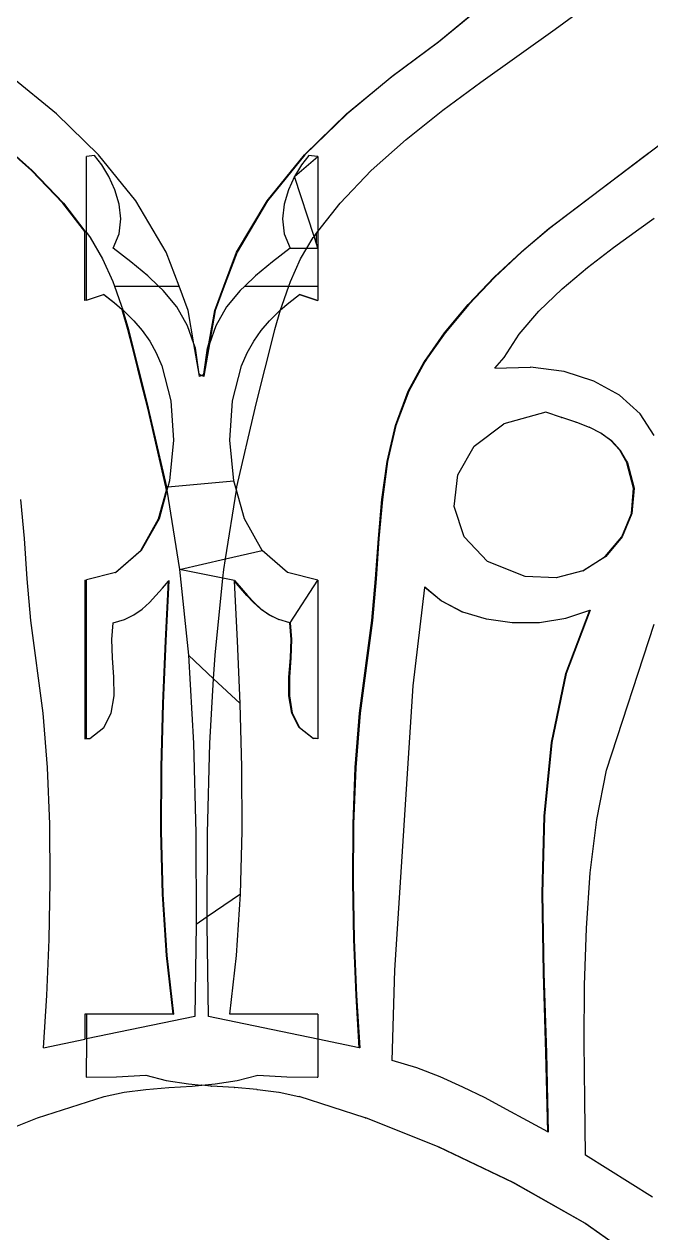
# Model space of a CAD drawing. Header units: inches. Extents: x 1397 to 20304, y -27267 to -746.
# Drawn here: x 3022.9 to 3029.33, y -9108.05 to -9095.63 of the extents above; entities that cross this region are included whole.
import ezdxf

# ---------------------------------------------------------------- set-up
doc = ezdxf.new("R2010")
doc.units = ezdxf.units.IN
doc.header["$LTSCALE"] = 17
doc.header["$MEASUREMENT"] = 0
doc.layers.add('OUTLINE', color=1, linetype='Continuous', lineweight=25)

# ---------------------------------------------------------------- blocks, each defined once
blk = doc.blocks.new('kk')
for p, q in [((-1722.407, -2503.748), (-1720.997, -2502.581)), ((-1720.993, -2502.581), (-1722.402, -2503.748)), ((-1721.208, -2503.619), (-1720.498, -2503.096)), ((-1721.97, -2504.163), (-1721.208, -2503.619)), ((-1722.884, -2504.105), (-1722.407, -2503.748)), ((-1722.402, -2503.748), (-1722.88, -2504.105)), ((-1722.407, -2503.748), (-1722.402, -2503.748)), ((-1726.329, -2504.489), (-1726.795, -2504.105)), ((-1723.35, -2504.489), (-1722.884, -2504.105)), ((-1722.88, -2504.105), (-1723.345, -2504.489)), ((-1722.884, -2504.105), (-1722.88, -2504.105)), ((-1722.36, -2504.451), (-1721.97, -2504.163)), ((-1725.896, -2504.911), (-1726.329, -2504.489)), ((-1723.783, -2504.911), (-1723.35, -2504.489)), ((-1723.345, -2504.489), (-1723.778, -2504.911)), ((-1723.35, -2504.489), (-1723.345, -2504.489)), ((-1722.739, -2504.753), (-1722.36, -2504.451)), ((-1719.595, -2504.392), (-1720.293, -2504.928)), ((-1726.583, -2505.07), (-1726.94, -2504.753)), ((-1726.935, -2504.753), (-1726.578, -2505.07)), ((-1723.096, -2505.07), (-1722.739, -2504.753)), ((-1720.297, -2504.928), (-1720.193, -2504.848)), ((-1725.937, -2504.916), (-1726.021, -2504.925)), ((-1726.021, -2505.709), (-1726.021, -2504.925)), ((-1725.863, -2505.013), (-1725.937, -2504.916)), ((-1725.513, -2505.381), (-1725.896, -2504.911)), ((-1724.166, -2505.381), (-1723.783, -2504.911)), ((-1723.778, -2504.911), (-1724.161, -2505.381)), ((-1723.884, -2505.132), (-1723.644, -2504.925)), ((-1723.737, -2504.916), (-1723.811, -2505.013)), ((-1723.783, -2504.911), (-1723.778, -2504.911)), ((-1723.653, -2504.925), (-1723.737, -2504.916)), ((-1723.644, -2504.925), (-1723.653, -2504.925)), ((-1723.644, -2504.925), (-1723.644, -2505.697)), ((-1720.997, -2505.456), (-1720.297, -2504.928)), ((-1720.293, -2504.928), (-1720.993, -2505.456)), ((-1720.297, -2504.928), (-1720.293, -2504.928)), ((-1726.262, -2505.405), (-1726.583, -2505.07)), ((-1726.578, -2505.07), (-1726.583, -2505.07)), ((-1726.578, -2505.07), (-1726.257, -2505.405)), ((-1725.791, -2505.132), (-1725.863, -2505.013)), ((-1723.811, -2505.013), (-1723.884, -2505.132)), ((-1723.417, -2505.405), (-1723.096, -2505.07)), ((-1725.728, -2505.268), (-1725.791, -2505.132)), ((-1723.884, -2505.132), (-1723.946, -2505.268)), ((-1723.683, -2505.748), (-1723.884, -2505.132)), ((-1725.684, -2505.415), (-1725.728, -2505.268)), ((-1723.946, -2505.268), (-1723.99, -2505.415)), ((-1726.035, -2505.697), (-1726.262, -2505.405)), ((-1726.257, -2505.405), (-1726.262, -2505.405)), ((-1726.257, -2505.405), (-1726.035, -2505.692)), ((-1725.667, -2505.568), (-1725.684, -2505.415)), ((-1725.2, -2505.909), (-1725.513, -2505.381)), ((-1724.479, -2505.909), (-1724.166, -2505.381)), ((-1724.161, -2505.381), (-1724.474, -2505.909)), ((-1724.166, -2505.381), (-1724.161, -2505.381)), ((-1723.99, -2505.415), (-1724.007, -2505.568)), ((-1723.644, -2505.697), (-1723.417, -2505.405)), ((-1721.272, -2505.667), (-1720.997, -2505.456)), ((-1720.993, -2505.456), (-1721.267, -2505.667)), ((-1720.997, -2505.456), (-1720.993, -2505.456)), ((-1725.685, -2505.72), (-1725.667, -2505.568)), ((-1724.007, -2505.568), (-1723.99, -2505.72)), ((-1720.35, -2505.672), (-1720.193, -2505.56)), ((-1726.035, -2505.692), (-1726.035, -2505.697)), ((-1726.035, -2505.692), (-1726.021, -2505.709)), ((-1726.035, -2506.407), (-1726.035, -2505.697)), ((-1726.021, -2505.709), (-1725.982, -2505.759)), ((-1726.021, -2506.404), (-1726.021, -2505.709)), ((-1725.746, -2505.867), (-1725.685, -2505.72)), ((-1723.99, -2505.72), (-1723.928, -2505.867)), ((-1723.692, -2505.759), (-1723.683, -2505.748)), ((-1723.683, -2505.748), (-1723.658, -2505.715)), ((-1723.658, -2505.825), (-1723.683, -2505.748)), ((-1723.658, -2505.715), (-1723.644, -2505.697)), ((-1723.658, -2505.825), (-1723.658, -2505.715)), ((-1723.644, -2505.697), (-1723.644, -2505.867)), ((-1721.554, -2505.906), (-1721.272, -2505.667)), ((-1721.267, -2505.667), (-1721.549, -2505.906)), ((-1721.272, -2505.667), (-1721.267, -2505.667)), ((-1720.61, -2505.863), (-1720.35, -2505.672)), ((-1725.982, -2505.759), (-1725.854, -2505.977)), ((-1725.565, -2506.009), (-1725.746, -2505.867)), ((-1723.928, -2505.867), (-1724.11, -2506.009)), ((-1723.928, -2505.867), (-1723.756, -2505.867)), ((-1723.821, -2505.977), (-1723.756, -2505.867)), ((-1723.756, -2505.867), (-1723.692, -2505.759)), ((-1723.756, -2505.867), (-1723.644, -2505.867)), ((-1723.644, -2505.867), (-1723.658, -2505.825)), ((-1723.644, -2505.867), (-1723.644, -2506.258)), ((-1720.877, -2506.068), (-1720.61, -2505.863)), ((-1725.854, -2505.977), (-1725.749, -2506.209)), ((-1725.069, -2506.258), (-1725.2, -2505.909)), ((-1724.61, -2506.258), (-1724.479, -2505.909)), ((-1724.474, -2505.909), (-1724.605, -2506.258)), ((-1724.479, -2505.909), (-1724.474, -2505.909)), ((-1723.925, -2506.209), (-1723.821, -2505.977)), ((-1721.834, -2506.167), (-1721.554, -2505.906)), ((-1721.549, -2505.906), (-1721.829, -2506.167)), ((-1721.554, -2505.906), (-1721.549, -2505.906)), ((-1725.391, -2506.152), (-1725.565, -2506.009)), ((-1724.11, -2506.009), (-1724.283, -2506.152)), ((-1721.137, -2506.286), (-1720.877, -2506.068)), ((-1725.749, -2506.209), (-1725.731, -2506.258)), ((-1725.279, -2506.258), (-1725.391, -2506.152)), ((-1724.283, -2506.152), (-1724.395, -2506.258)), ((-1723.943, -2506.258), (-1723.925, -2506.209)), ((-1721.834, -2506.167), (-1722.101, -2506.446)), ((-1721.829, -2506.167), (-1722.096, -2506.446)), ((-1721.834, -2506.167), (-1721.829, -2506.167)), ((-1726.021, -2506.404), (-1725.845, -2506.344)), ((-1725.845, -2506.344), (-1725.842, -2506.343)), ((-1725.736, -2506.43), (-1725.845, -2506.344)), ((-1725.842, -2506.343), (-1725.731, -2506.43)), ((-1725.731, -2506.258), (-1725.663, -2506.452)), ((-1725.731, -2506.258), (-1725.279, -2506.258)), ((-1725.279, -2506.258), (-1725.069, -2506.258)), ((-1725.232, -2506.303), (-1725.279, -2506.258)), ((-1725.093, -2506.471), (-1725.232, -2506.303)), ((-1724.976, -2506.508), (-1725.069, -2506.258)), ((-1724.703, -2506.508), (-1724.61, -2506.258)), ((-1724.605, -2506.258), (-1724.698, -2506.508)), ((-1724.605, -2506.258), (-1724.61, -2506.258)), ((-1724.442, -2506.303), (-1724.581, -2506.471)), ((-1724.395, -2506.258), (-1724.442, -2506.303)), ((-1724.395, -2506.258), (-1723.943, -2506.258)), ((-1724.012, -2506.452), (-1723.943, -2506.258)), ((-1723.943, -2506.258), (-1723.644, -2506.258)), ((-1723.943, -2506.43), (-1723.834, -2506.344)), ((-1723.834, -2506.344), (-1723.832, -2506.343)), ((-1723.658, -2506.404), (-1723.834, -2506.344)), ((-1723.832, -2506.343), (-1723.658, -2506.404)), ((-1723.644, -2506.258), (-1723.644, -2506.407)), ((-1721.375, -2506.514), (-1721.137, -2506.286)), ((-1726.021, -2506.404), (-1726.035, -2506.407)), ((-1725.736, -2506.43), (-1725.731, -2506.43)), ((-1725.652, -2506.503), (-1725.736, -2506.43)), ((-1725.731, -2506.43), (-1725.654, -2506.498)), ((-1725.663, -2506.452), (-1725.648, -2506.503)), ((-1724.981, -2506.666), (-1725.093, -2506.471)), ((-1724.581, -2506.471), (-1724.693, -2506.666)), ((-1724.027, -2506.503), (-1723.943, -2506.43)), ((-1724.027, -2506.503), (-1724.012, -2506.452)), ((-1723.658, -2506.404), (-1723.658, -2506.403)), ((-1723.658, -2506.404), (-1723.644, -2506.407)), ((-1722.344, -2506.737), (-1722.101, -2506.446)), ((-1722.096, -2506.446), (-1722.339, -2506.737)), ((-1722.101, -2506.446), (-1722.096, -2506.446)), ((-1725.652, -2506.503), (-1725.654, -2506.498)), ((-1725.654, -2506.498), (-1725.648, -2506.503)), ((-1725.594, -2506.705), (-1725.652, -2506.503)), ((-1725.646, -2506.509), (-1725.652, -2506.503)), ((-1725.648, -2506.503), (-1725.646, -2506.509)), ((-1725.648, -2506.503), (-1725.629, -2506.519)), ((-1725.646, -2506.509), (-1725.589, -2506.705)), ((-1725.629, -2506.519), (-1725.534, -2506.613)), ((-1725.534, -2506.613), (-1725.448, -2506.713)), ((-1724.917, -2506.851), (-1724.976, -2506.508)), ((-1724.762, -2506.851), (-1724.703, -2506.508)), ((-1724.698, -2506.508), (-1724.753, -2506.825)), ((-1724.703, -2506.508), (-1724.698, -2506.508)), ((-1724.226, -2506.713), (-1724.14, -2506.613)), ((-1724.14, -2506.613), (-1724.045, -2506.519)), ((-1724.085, -2506.705), (-1724.027, -2506.503)), ((-1724.045, -2506.519), (-1724.027, -2506.503)), ((-1721.578, -2506.75), (-1721.375, -2506.514)), ((-1725.527, -2506.966), (-1725.594, -2506.705)), ((-1725.589, -2506.705), (-1725.594, -2506.705)), ((-1725.589, -2506.705), (-1725.522, -2506.966)), ((-1725.448, -2506.713), (-1725.371, -2506.822)), ((-1724.917, -2506.851), (-1724.981, -2506.666)), ((-1724.693, -2506.666), (-1724.757, -2506.851)), ((-1724.303, -2506.822), (-1724.226, -2506.713)), ((-1724.152, -2506.966), (-1724.085, -2506.705)), ((-1722.524, -2506.995), (-1722.344, -2506.737)), ((-1722.339, -2506.737), (-1722.521, -2506.997)), ((-1722.344, -2506.737), (-1722.339, -2506.737)), ((-1725.371, -2506.822), (-1725.303, -2506.943)), ((-1724.902, -2506.894), (-1724.917, -2506.851)), ((-1724.862, -2507.164), (-1724.917, -2506.851)), ((-1724.757, -2506.851), (-1724.812, -2507.164)), ((-1724.777, -2506.894), (-1724.762, -2506.851)), ((-1724.766, -2506.878), (-1724.762, -2506.851)), ((-1724.757, -2506.851), (-1724.766, -2506.878)), ((-1724.762, -2506.851), (-1724.753, -2506.825)), ((-1724.753, -2506.825), (-1724.757, -2506.851)), ((-1724.371, -2506.943), (-1724.303, -2506.822)), ((-1721.733, -2506.992), (-1721.578, -2506.75)), ((-1725.461, -2507.236), (-1725.527, -2506.966)), ((-1725.522, -2506.966), (-1725.527, -2506.966)), ((-1725.522, -2506.966), (-1725.456, -2507.236)), ((-1725.303, -2506.943), (-1725.245, -2507.078)), ((-1724.862, -2507.164), (-1724.902, -2506.894)), ((-1724.816, -2507.164), (-1724.777, -2506.894)), ((-1724.772, -2506.894), (-1724.79, -2507.013)), ((-1724.772, -2506.894), (-1724.777, -2506.894)), ((-1724.766, -2506.878), (-1724.772, -2506.894)), ((-1724.43, -2507.078), (-1724.371, -2506.943)), ((-1724.218, -2507.236), (-1724.152, -2506.966)), ((-1721.829, -2507.1), (-1721.733, -2506.992)), ((-1725.245, -2507.078), (-1725.154, -2507.436)), ((-1724.816, -2507.164), (-1724.79, -2507.013)), ((-1724.79, -2507.013), (-1724.812, -2507.164)), ((-1724.52, -2507.436), (-1724.43, -2507.078)), ((-1722.717, -2507.337), (-1722.553, -2507.036)), ((-1722.548, -2507.036), (-1722.712, -2507.337)), ((-1722.553, -2507.036), (-1722.524, -2506.995)), ((-1722.553, -2507.036), (-1722.548, -2507.036)), ((-1722.521, -2506.997), (-1722.548, -2507.036)), ((-1722.521, -2506.997), (-1722.524, -2506.995)), ((-1721.829, -2507.1), (-1721.464, -2507.09)), ((-1721.464, -2507.09), (-1721.46, -2507.09)), ((-1721.117, -2507.135), (-1721.46, -2507.09)), ((-1725.39, -2507.51), (-1725.461, -2507.236)), ((-1725.456, -2507.236), (-1725.461, -2507.236)), ((-1725.456, -2507.236), (-1725.385, -2507.51)), ((-1724.839, -2507.175), (-1724.862, -2507.164)), ((-1724.86, -2507.186), (-1724.862, -2507.164)), ((-1724.837, -2507.176), (-1724.86, -2507.186)), ((-1724.839, -2507.175), (-1724.816, -2507.164)), ((-1724.837, -2507.176), (-1724.839, -2507.175)), ((-1724.816, -2507.166), (-1724.837, -2507.176)), ((-1724.815, -2507.186), (-1724.837, -2507.176)), ((-1724.812, -2507.164), (-1724.816, -2507.164)), ((-1724.816, -2507.166), (-1724.816, -2507.164)), ((-1724.812, -2507.164), (-1724.816, -2507.166)), ((-1724.812, -2507.164), (-1724.815, -2507.186)), ((-1724.289, -2507.51), (-1724.218, -2507.236)), ((-1720.81, -2507.233), (-1721.117, -2507.135)), ((-1720.547, -2507.378), (-1720.81, -2507.233)), ((-1722.848, -2507.69), (-1722.717, -2507.337)), ((-1722.712, -2507.337), (-1722.843, -2507.69)), ((-1722.717, -2507.337), (-1722.712, -2507.337)), ((-1725.154, -2507.436), (-1725.127, -2507.841)), ((-1724.547, -2507.841), (-1724.52, -2507.436)), ((-1720.336, -2507.569), (-1720.547, -2507.378)), ((-1725.204, -2508.321), (-1725.39, -2507.51)), ((-1725.385, -2507.51), (-1725.39, -2507.51)), ((-1725.385, -2507.51), (-1725.199, -2508.321)), ((-1724.475, -2508.321), (-1724.289, -2507.51)), ((-1721.303, -2507.554), (-1721.736, -2507.672)), ((-1721.145, -2507.608), (-1721.303, -2507.554)), ((-1721.145, -2507.608), (-1721.14, -2507.608)), ((-1720.996, -2507.656), (-1721.14, -2507.608)), ((-1720.193, -2507.793), (-1720.336, -2507.569)), ((-1722.933, -2508.061), (-1722.848, -2507.69)), ((-1722.843, -2507.69), (-1722.929, -2508.061)), ((-1722.848, -2507.69), (-1722.843, -2507.69)), ((-1722.039, -2507.901), (-1721.736, -2507.672)), ((-1720.996, -2507.656), (-1720.991, -2507.656)), ((-1720.991, -2507.656), (-1720.861, -2507.707)), ((-1720.741, -2507.767), (-1720.861, -2507.707)), ((-1720.861, -2507.707), (-1720.857, -2507.707)), ((-1720.857, -2507.707), (-1720.736, -2507.767)), ((-1725.127, -2507.841), (-1725.166, -2508.258)), ((-1724.508, -2508.258), (-1724.547, -2507.841)), ((-1720.741, -2507.767), (-1720.736, -2507.767)), ((-1720.636, -2507.843), (-1720.741, -2507.767)), ((-1720.736, -2507.767), (-1720.631, -2507.843)), ((-1720.636, -2507.843), (-1720.631, -2507.843)), ((-1720.546, -2507.943), (-1720.636, -2507.843)), ((-1720.631, -2507.843), (-1720.541, -2507.943)), ((-1722.209, -2508.198), (-1722.039, -2507.901)), ((-1720.546, -2507.943), (-1720.541, -2507.943)), ((-1720.483, -2508.053), (-1720.546, -2507.943)), ((-1720.541, -2507.943), (-1720.477, -2508.056)), ((-1722.987, -2508.449), (-1722.933, -2508.061)), ((-1722.929, -2508.061), (-1722.982, -2508.449)), ((-1722.933, -2508.061), (-1722.929, -2508.061)), ((-1720.477, -2508.056), (-1720.483, -2508.053)), ((-1720.472, -2508.073), (-1720.483, -2508.053)), ((-1720.477, -2508.056), (-1720.467, -2508.073)), ((-1720.472, -2508.073), (-1720.467, -2508.073)), ((-1720.404, -2508.333), (-1720.472, -2508.073)), ((-1720.467, -2508.073), (-1720.399, -2508.333)), ((-1722.245, -2508.523), (-1722.209, -2508.198)), ((-1725.28, -2508.648), (-1725.198, -2508.355)), ((-1725.194, -2508.355), (-1725.275, -2508.648)), ((-1725.198, -2508.355), (-1725.204, -2508.321)), ((-1725.199, -2508.321), (-1725.204, -2508.321)), ((-1725.199, -2508.321), (-1725.184, -2508.319)), ((-1725.199, -2508.321), (-1725.195, -2508.345)), ((-1725.198, -2508.355), (-1725.195, -2508.345)), ((-1725.195, -2508.345), (-1725.194, -2508.355)), ((-1725.184, -2508.319), (-1725.194, -2508.355)), ((-1725.194, -2508.355), (-1725.064, -2509.169)), ((-1725.184, -2508.319), (-1724.508, -2508.258)), ((-1725.166, -2508.258), (-1725.184, -2508.319)), ((-1724.593, -2509.06), (-1724.481, -2508.355)), ((-1724.481, -2508.355), (-1724.508, -2508.258)), ((-1724.481, -2508.355), (-1724.475, -2508.321)), ((-1724.399, -2508.648), (-1724.481, -2508.355)), ((-1720.425, -2508.592), (-1720.404, -2508.333)), ((-1720.399, -2508.333), (-1720.42, -2508.592)), ((-1720.404, -2508.333), (-1720.399, -2508.333)), ((-1726.657, -2508.851), (-1726.692, -2508.449)), ((-1723.022, -2508.851), (-1722.987, -2508.449)), ((-1722.982, -2508.449), (-1723.017, -2508.851)), ((-1722.987, -2508.449), (-1722.982, -2508.449)), ((-1722.143, -2508.833), (-1722.245, -2508.523)), ((-1720.525, -2508.832), (-1720.425, -2508.592)), ((-1720.42, -2508.592), (-1720.521, -2508.832)), ((-1720.425, -2508.592), (-1720.42, -2508.592)), ((-1725.462, -2508.974), (-1725.28, -2508.648)), ((-1725.275, -2508.648), (-1725.458, -2508.974)), ((-1725.28, -2508.648), (-1725.275, -2508.648)), ((-1724.216, -2508.974), (-1724.399, -2508.648)), ((-1726.627, -2509.266), (-1726.657, -2508.851)), ((-1723.052, -2509.266), (-1723.022, -2508.851)), ((-1723.017, -2508.851), (-1723.047, -2509.266)), ((-1723.022, -2508.851), (-1723.017, -2508.851)), ((-1721.902, -2509.086), (-1722.143, -2508.833)), ((-1720.695, -2509.034), (-1720.525, -2508.832)), ((-1720.521, -2508.832), (-1720.69, -2509.034)), ((-1720.525, -2508.832), (-1720.521, -2508.832)), ((-1725.722, -2509.198), (-1725.462, -2508.974)), ((-1725.459, -2508.975), (-1725.717, -2509.198)), ((-1725.462, -2508.974), (-1725.458, -2508.974)), ((-1725.459, -2508.975), (-1725.462, -2508.974)), ((-1725.458, -2508.974), (-1725.459, -2508.975)), ((-1724.593, -2509.06), (-1724.216, -2508.974)), ((-1723.957, -2509.198), (-1724.216, -2508.974)), ((-1725.064, -2509.169), (-1724.593, -2509.06)), ((-1724.61, -2509.169), (-1724.593, -2509.06)), ((-1721.518, -2509.24), (-1721.902, -2509.086)), ((-1720.924, -2509.181), (-1720.695, -2509.034)), ((-1720.69, -2509.034), (-1720.92, -2509.181)), ((-1720.695, -2509.034), (-1720.69, -2509.034)), ((-1725.722, -2509.198), (-1726.021, -2509.274)), ((-1725.722, -2509.198), (-1725.717, -2509.198)), ((-1725.064, -2509.169), (-1724.974, -2510.048)), ((-1724.619, -2509.259), (-1725.064, -2509.169)), ((-1724.619, -2509.259), (-1724.61, -2509.169)), ((-1723.644, -2509.277), (-1723.957, -2509.198)), ((-1720.924, -2509.181), (-1721.199, -2509.256)), ((-1720.924, -2509.181), (-1720.92, -2509.181)), ((-1726.59, -2509.692), (-1726.627, -2509.266)), ((-1726.035, -2509.277), (-1726.021, -2509.274)), ((-1726.035, -2509.277), (-1726.035, -2510.907)), ((-1726.021, -2510.906), (-1726.021, -2509.274)), ((-1725.241, -2509.359), (-1725.178, -2509.289)), ((-1725.209, -2509.903), (-1725.178, -2509.289)), ((-1725.173, -2509.283), (-1725.205, -2509.903)), ((-1725.178, -2509.289), (-1725.173, -2509.283)), ((-1724.7, -2510.048), (-1724.619, -2509.259)), ((-1724.501, -2509.283), (-1724.619, -2509.259)), ((-1724.501, -2509.283), (-1724.433, -2509.359)), ((-1724.501, -2509.289), (-1724.501, -2509.283)), ((-1724.438, -2509.359), (-1724.501, -2509.289)), ((-1724.47, -2509.903), (-1724.501, -2509.289)), ((-1723.928, -2509.716), (-1723.644, -2509.277)), ((-1723.644, -2509.277), (-1723.644, -2510.907)), ((-1723.089, -2509.692), (-1723.052, -2509.266)), ((-1723.047, -2509.266), (-1723.084, -2509.692)), ((-1723.052, -2509.266), (-1723.047, -2509.266)), ((-1722.546, -2509.352), (-1722.545, -2509.348)), ((-1722.545, -2509.348), (-1722.376, -2509.492)), ((-1721.199, -2509.256), (-1721.518, -2509.24)), ((-1725.374, -2509.509), (-1725.307, -2509.436)), ((-1725.307, -2509.436), (-1725.241, -2509.359)), ((-1724.372, -2509.436), (-1724.438, -2509.359)), ((-1724.438, -2509.359), (-1724.433, -2509.359)), ((-1724.433, -2509.359), (-1724.368, -2509.436)), ((-1724.304, -2509.509), (-1724.372, -2509.436)), ((-1724.368, -2509.436), (-1724.372, -2509.436)), ((-1724.368, -2509.436), (-1724.3, -2509.509)), ((-1722.665, -2510.364), (-1722.546, -2509.352)), ((-1722.38, -2509.492), (-1722.546, -2509.352)), ((-1725.532, -2509.636), (-1725.448, -2509.577)), ((-1725.448, -2509.577), (-1725.374, -2509.509)), ((-1724.231, -2509.577), (-1724.304, -2509.509)), ((-1724.3, -2509.509), (-1724.304, -2509.509)), ((-1724.3, -2509.509), (-1724.226, -2509.577)), ((-1724.147, -2509.636), (-1724.231, -2509.577)), ((-1724.226, -2509.577), (-1724.231, -2509.577)), ((-1724.226, -2509.577), (-1724.142, -2509.636)), ((-1722.38, -2509.492), (-1722.376, -2509.492)), ((-1722.165, -2509.602), (-1722.38, -2509.492)), ((-1722.376, -2509.492), (-1722.16, -2509.602)), ((-1721.1, -2509.67), (-1720.854, -2509.588)), ((-1721.098, -2510.236), (-1720.854, -2509.588)), ((-1720.849, -2509.586), (-1721.094, -2510.236)), ((-1720.854, -2509.588), (-1720.849, -2509.586)), ((-1726.463, -2510.644), (-1726.59, -2509.692)), ((-1725.76, -2509.887), (-1725.746, -2509.716)), ((-1725.746, -2509.716), (-1725.63, -2509.683)), ((-1725.63, -2509.683), (-1725.532, -2509.636)), ((-1724.049, -2509.683), (-1724.147, -2509.636)), ((-1724.142, -2509.636), (-1724.147, -2509.636)), ((-1724.142, -2509.636), (-1724.044, -2509.683)), ((-1724.044, -2509.683), (-1724.049, -2509.683)), ((-1723.933, -2509.716), (-1724.044, -2509.683)), ((-1723.918, -2509.887), (-1723.933, -2509.716)), ((-1723.928, -2509.716), (-1723.933, -2509.716)), ((-1723.928, -2509.716), (-1723.914, -2509.887)), ((-1723.216, -2510.644), (-1723.089, -2509.692)), ((-1723.084, -2509.692), (-1723.211, -2510.644)), ((-1723.089, -2509.692), (-1723.084, -2509.692)), ((-1722.165, -2509.602), (-1722.16, -2509.602)), ((-1722.16, -2509.602), (-1721.917, -2509.676)), ((-1721.917, -2509.676), (-1721.912, -2509.676)), ((-1721.912, -2509.676), (-1721.649, -2509.714)), ((-1721.649, -2509.714), (-1721.645, -2509.714)), ((-1721.645, -2509.714), (-1721.37, -2509.712)), ((-1721.37, -2509.712), (-1721.1, -2509.67)), ((-1720.682, -2511.229), (-1720.193, -2509.731)), ((-1725.752, -2510.077), (-1725.76, -2509.887)), ((-1725.236, -2510.545), (-1725.209, -2509.903)), ((-1725.205, -2509.903), (-1725.231, -2510.541)), ((-1725.209, -2509.903), (-1725.205, -2509.903)), ((-1724.443, -2510.545), (-1724.47, -2509.903)), ((-1723.927, -2510.077), (-1723.918, -2509.887)), ((-1723.914, -2509.887), (-1723.922, -2510.077)), ((-1723.914, -2509.887), (-1723.918, -2509.887)), ((-1725.738, -2510.274), (-1725.752, -2510.077)), ((-1724.974, -2510.048), (-1724.92, -2510.952)), ((-1724.974, -2510.048), (-1724.715, -2510.291)), ((-1724.715, -2510.291), (-1724.7, -2510.048)), ((-1723.941, -2510.274), (-1723.927, -2510.077)), ((-1723.922, -2510.077), (-1723.936, -2510.274)), ((-1723.922, -2510.077), (-1723.927, -2510.077)), ((-1725.737, -2510.466), (-1725.738, -2510.274)), ((-1724.754, -2510.952), (-1724.715, -2510.291)), ((-1724.715, -2510.291), (-1724.443, -2510.545)), ((-1723.942, -2510.466), (-1723.941, -2510.274)), ((-1723.936, -2510.274), (-1723.941, -2510.274)), ((-1723.936, -2510.274), (-1723.937, -2510.466)), ((-1721.247, -2510.946), (-1721.098, -2510.236)), ((-1721.094, -2510.236), (-1721.243, -2510.946)), ((-1721.098, -2510.236), (-1721.094, -2510.236)), ((-1725.766, -2510.643), (-1725.737, -2510.466)), ((-1723.913, -2510.643), (-1723.942, -2510.466)), ((-1723.937, -2510.466), (-1723.942, -2510.466)), ((-1723.937, -2510.466), (-1723.908, -2510.643)), ((-1722.856, -2513.283), (-1722.665, -2510.364)), ((-1725.253, -2511.199), (-1725.236, -2510.545)), ((-1725.231, -2510.545), (-1725.249, -2511.199)), ((-1725.231, -2510.541), (-1725.236, -2510.545)), ((-1725.236, -2510.545), (-1725.231, -2510.545)), ((-1725.231, -2510.541), (-1725.231, -2510.545)), ((-1724.426, -2511.199), (-1724.443, -2510.545)), ((-1726.419, -2511.201), (-1726.463, -2510.644)), ((-1725.843, -2510.793), (-1725.766, -2510.643)), ((-1723.836, -2510.793), (-1723.913, -2510.643)), ((-1723.908, -2510.643), (-1723.913, -2510.643)), ((-1723.908, -2510.643), (-1723.832, -2510.793)), ((-1723.26, -2511.201), (-1723.216, -2510.644)), ((-1723.211, -2510.644), (-1723.255, -2511.201)), ((-1723.216, -2510.644), (-1723.211, -2510.644)), ((-1725.985, -2510.905), (-1725.843, -2510.793)), ((-1723.694, -2510.905), (-1723.836, -2510.793)), ((-1723.832, -2510.793), (-1723.836, -2510.793)), ((-1723.832, -2510.793), (-1723.689, -2510.905)), ((-1726.035, -2510.907), (-1726.021, -2510.906)), ((-1726.021, -2510.906), (-1725.985, -2510.905)), ((-1724.92, -2510.952), (-1724.896, -2511.876)), ((-1724.778, -2511.876), (-1724.754, -2510.952)), ((-1723.689, -2510.905), (-1723.694, -2510.905)), ((-1723.658, -2510.906), (-1723.689, -2510.905)), ((-1723.644, -2510.907), (-1723.658, -2510.906)), ((-1721.322, -2511.704), (-1721.247, -2510.946)), ((-1721.243, -2510.946), (-1721.317, -2511.704)), ((-1721.247, -2510.946), (-1721.243, -2510.946)), ((-1726.396, -2511.784), (-1726.419, -2511.201)), ((-1725.256, -2511.856), (-1725.253, -2511.199)), ((-1725.253, -2511.199), (-1725.249, -2511.199)), ((-1725.249, -2511.199), (-1725.252, -2511.856)), ((-1724.423, -2511.856), (-1724.426, -2511.199)), ((-1723.283, -2511.784), (-1723.26, -2511.201)), ((-1723.255, -2511.201), (-1723.278, -2511.784)), ((-1723.26, -2511.201), (-1723.255, -2511.201)), ((-1720.782, -2511.738), (-1720.682, -2511.229)), ((-1721.343, -2512.497), (-1721.322, -2511.704)), ((-1721.317, -2511.704), (-1721.338, -2512.497)), ((-1721.322, -2511.704), (-1721.317, -2511.704)), ((-1726.392, -2512.378), (-1726.396, -2511.784)), ((-1723.287, -2512.378), (-1723.283, -2511.784)), ((-1723.283, -2511.784), (-1723.278, -2511.784)), ((-1723.278, -2511.784), (-1723.282, -2512.378)), ((-1720.849, -2512.283), (-1720.782, -2511.738)), ((-1725.256, -2511.856), (-1725.252, -2511.856)), ((-1725.24, -2512.504), (-1725.256, -2511.856)), ((-1725.252, -2511.856), (-1725.235, -2512.504)), ((-1724.896, -2511.876), (-1724.894, -2512.814)), ((-1724.78, -2512.736), (-1724.778, -2511.876)), ((-1724.439, -2512.504), (-1724.423, -2511.856)), ((-1720.888, -2512.853), (-1720.849, -2512.283)), ((-1726.403, -2512.969), (-1726.392, -2512.378)), ((-1723.287, -2512.378), (-1723.282, -2512.378)), ((-1723.276, -2512.969), (-1723.287, -2512.378)), ((-1723.282, -2512.378), (-1723.271, -2512.969)), ((-1725.24, -2512.504), (-1725.235, -2512.504)), ((-1725.199, -2513.135), (-1725.24, -2512.504)), ((-1725.24, -2512.504), (-1725.235, -2512.507)), ((-1725.235, -2512.504), (-1725.235, -2512.507)), ((-1725.235, -2512.507), (-1725.195, -2513.135)), ((-1724.439, -2512.504), (-1724.78, -2512.736)), ((-1724.48, -2513.135), (-1724.439, -2512.504)), ((-1721.343, -2512.497), (-1721.338, -2512.497)), ((-1721.329, -2513.311), (-1721.343, -2512.497)), ((-1721.338, -2512.497), (-1721.325, -2513.311)), ((-1724.894, -2512.814), (-1724.907, -2513.759)), ((-1724.78, -2512.736), (-1724.894, -2512.814)), ((-1724.78, -2512.814), (-1724.78, -2512.736)), ((-1724.767, -2513.759), (-1724.78, -2512.814)), ((-1720.907, -2513.438), (-1720.888, -2512.853)), ((-1726.427, -2513.543), (-1726.403, -2512.969)), ((-1723.276, -2512.969), (-1723.271, -2512.969)), ((-1723.252, -2513.543), (-1723.276, -2512.969)), ((-1723.271, -2512.969), (-1723.247, -2513.543)), ((-1725.199, -2513.135), (-1725.195, -2513.135)), ((-1725.13, -2513.737), (-1725.199, -2513.135)), ((-1725.195, -2513.135), (-1725.125, -2513.737)), ((-1724.549, -2513.737), (-1724.48, -2513.135)), ((-1722.88, -2514.213), (-1722.856, -2513.283)), ((-1721.329, -2513.311), (-1721.325, -2513.311)), ((-1721.303, -2514.132), (-1721.329, -2513.311)), ((-1721.325, -2513.311), (-1721.298, -2514.132)), ((-1720.91, -2514.028), (-1720.907, -2513.438)), ((-1726.46, -2514.082), (-1726.427, -2513.543)), ((-1723.252, -2513.543), (-1723.247, -2513.543)), ((-1723.219, -2514.082), (-1723.252, -2513.543)), ((-1723.247, -2513.543), (-1723.214, -2514.083)), ((-1726.021, -2513.737), (-1726.035, -2513.737)), ((-1726.035, -2513.737), (-1726.035, -2513.994)), ((-1726.021, -2513.737), (-1726.021, -2513.991)), ((-1725.13, -2513.737), (-1726.021, -2513.737)), ((-1724.907, -2513.759), (-1726.021, -2513.991)), ((-1725.13, -2513.737), (-1725.125, -2513.737)), ((-1723.644, -2513.994), (-1724.767, -2513.759)), ((-1723.644, -2513.737), (-1724.549, -2513.737)), ((-1723.644, -2513.737), (-1723.644, -2513.994)), ((-1726.46, -2514.082), (-1726.035, -2513.994)), ((-1726.021, -2513.991), (-1726.035, -2513.994)), ((-1726.021, -2513.991), (-1726.022, -2514.384)), ((-1723.644, -2513.994), (-1723.644, -2514.384)), ((-1723.219, -2514.082), (-1723.644, -2513.994)), ((-1720.905, -2514.615), (-1720.91, -2514.028)), ((-1723.214, -2514.083), (-1723.219, -2514.082)), ((-1721.303, -2514.132), (-1721.298, -2514.132)), ((-1721.284, -2514.946), (-1721.303, -2514.132)), ((-1721.298, -2514.132), (-1721.279, -2514.948)), ((-1722.63, -2514.289), (-1722.88, -2514.213)), ((-1722.389, -2514.381), (-1722.63, -2514.289)), ((-1726.022, -2514.384), (-1725.71, -2514.38)), ((-1725.71, -2514.38), (-1725.412, -2514.364)), ((-1725.412, -2514.364), (-1725.201, -2514.418)), ((-1725.201, -2514.418), (-1724.974, -2514.453)), ((-1724.7, -2514.453), (-1724.473, -2514.418)), ((-1724.473, -2514.418), (-1724.262, -2514.364)), ((-1724.262, -2514.364), (-1723.964, -2514.38)), ((-1723.964, -2514.38), (-1723.653, -2514.384)), ((-1723.653, -2514.384), (-1723.644, -2514.384)), ((-1722.155, -2514.485), (-1722.389, -2514.381)), ((-1725.839, -2514.581), (-1725.633, -2514.537)), ((-1725.633, -2514.537), (-1725.409, -2514.51)), ((-1725.409, -2514.51), (-1725.175, -2514.491)), ((-1725.175, -2514.491), (-1724.936, -2514.475)), ((-1724.974, -2514.453), (-1724.839, -2514.466)), ((-1724.936, -2514.475), (-1724.839, -2514.466)), ((-1724.837, -2514.466), (-1724.839, -2514.466)), ((-1724.837, -2514.466), (-1724.7, -2514.453)), ((-1724.743, -2514.475), (-1724.837, -2514.466)), ((-1724.743, -2514.475), (-1724.738, -2514.475)), ((-1724.504, -2514.491), (-1724.738, -2514.475)), ((-1724.504, -2514.491), (-1724.5, -2514.491)), ((-1724.27, -2514.51), (-1724.5, -2514.491)), ((-1724.27, -2514.51), (-1724.265, -2514.51)), ((-1724.265, -2514.51), (-1724.046, -2514.537)), ((-1724.046, -2514.537), (-1724.041, -2514.537)), ((-1724.041, -2514.537), (-1723.84, -2514.581)), ((-1721.928, -2514.597), (-1722.155, -2514.485)), ((-1726.521, -2514.8), (-1725.839, -2514.581)), ((-1723.84, -2514.581), (-1723.835, -2514.581)), ((-1723.158, -2514.8), (-1723.835, -2514.581)), ((-1721.708, -2514.714), (-1721.928, -2514.597)), ((-1720.897, -2515.186), (-1720.905, -2514.615)), ((-1727.27, -2515.099), (-1726.521, -2514.8)), ((-1723.158, -2514.8), (-1723.153, -2514.8)), ((-1722.409, -2515.099), (-1723.153, -2514.8)), ((-1721.491, -2514.833), (-1721.708, -2514.714)), ((-1721.284, -2514.946), (-1721.491, -2514.833)), ((-1721.279, -2514.948), (-1721.284, -2514.946)), ((-1721.642, -2515.465), (-1722.409, -2515.099)), ((-1722.409, -2515.099), (-1722.404, -2515.099)), ((-1722.404, -2515.099), (-1721.637, -2515.465)), ((-1720.209, -2515.616), (-1720.897, -2515.186)), ((-1720.905, -2515.884), (-1721.642, -2515.465)), ((-1721.642, -2515.465), (-1721.637, -2515.465)), ((-1721.637, -2515.465), (-1720.901, -2515.884)), ((-1720.249, -2516.343), (-1720.905, -2515.884)), ((-1720.905, -2515.884), (-1720.901, -2515.884)), ((-1720.901, -2515.884), (-1720.244, -2516.343))]:
    blk.add_line(p, q)

msp = doc.modelspace()

# ---------------------------------------------------------------- block references
at = {"layer": 'OUTLINE'}
msp.add_blockref('kk', (4749.555, -6592.063), dxfattribs=at)

doc.saveas('drawing.dxf')
